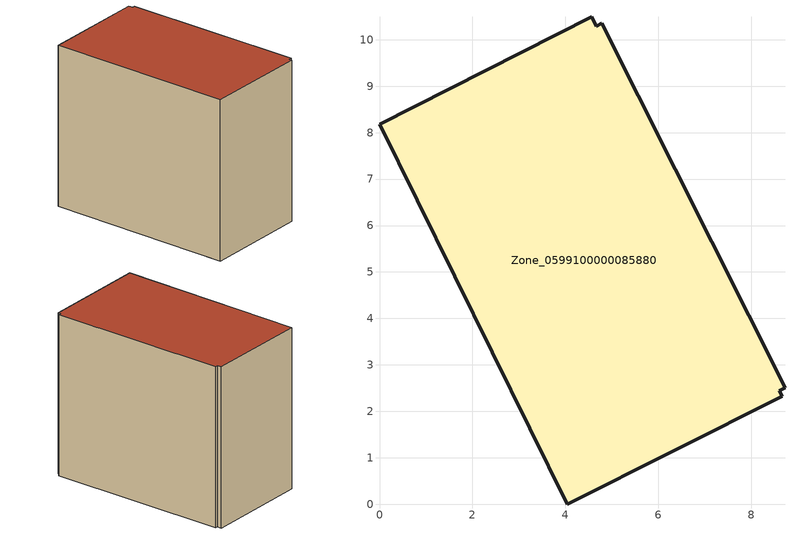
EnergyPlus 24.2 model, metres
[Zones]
Zone_0599100000085880
 floor ground (C_G): 4.78,10.35 8.73,2.51 8.61,2.45 8.67,2.33 4.04,0 0,8.18 4.57,10.49 4.67,10.29 z3.33
 wall outside (C_F): 4.04,0 8.67,2.33 8.61,2.45 8.73,2.51 4.78,10.35 4.67,10.29 4.57,10.49 0,8.18 4.04,0 z3.33:11.24
 roof outside (C_R): 8.73,2.51 4.78,10.35 4.67,10.29 4.57,10.49 0,8.18 4.04,0 8.67,2.33 8.61,2.45 z11.24
[BUILDING]
Pand.0599100000085880: North Axis=0; Terrain=City; Loads Convergence Tolerance Value=0.04; Temperature Convergence Tolerance Value=0.4; Solar Distribution=FullExterior; Maximum Number of Warmup Days=25; Minimum Number of Warmup Days=1
[Site:Location]
Rotterdam.The.Hague.AP_ZH_NLD Design_Conditions: Latitude=51.96; Longitude=4.45; Time Zone=1; Elevation=-4.5
[SITE:GROUNDTEMPERATURE:BUILDINGSURFACE]
18, 18, 18, 18, 18, 18, 18, 18, 18, 18, 18, 18
[MATERIAL] Thermal Absorptance=0.9; Solar Absorptance=0.7; Visible Absorptance=0.7
Name | Roughness | Thickness | Conductivity | Density | Specific Heat
G.TC.1992-2005 | MediumSmooth | 0.15 | 0.06 | 540 | 1210
F.TC.1992-2005 | Rough | 0.3 | 0.12 | 1920 | 840
R.TC.1992-2005 | MediumRough | 0.2 | 0.08 | 1500 | 1000
[CONSTRUCTION]
C_G: G.TC.1992-2005
C_F: F.TC.1992-2005
C_R: R.TC.1992-2005
[ZONE]
Zone_0599100000085880: Type=1; Multiplier=1; Ceiling Height=Autocalculate; Volume=Autocalculate; Floor Area=autocalculate; Part of Total Floor Area=Yes
[ZONEINFILTRATION:DESIGNFLOWRATE]
Infil_Zone_0599100000085880: Zone or ZoneList or Space or SpaceList=Zone_0599100000085880; Schedule=AlwaysOn; Design Flow Rate Calculation Method=Flow/Area; Flow Rate per Floor Area=0.0015; Constant Term Coefficient=1; Temperature Term Coefficient=0; Velocity Term Coefficient=0; Velocity Squared Term Coefficient=0
[HVACTEMPLATE:ZONE:IDEALLOADSAIRSYSTEM]
Zone_0599100000085880: Maximum Heating Supply Air Temperature=50; Minimum Cooling Supply Air Temperature=13; Maximum Heating Supply Air Humidity Ratio=0.0156; Minimum Cooling Supply Air Humidity Ratio=0.0077; Heating Limit=NoLimit; Cooling Limit=NoLimit; Dehumidification Control Type=ConstantSensibleHeatRatio; Cooling Sensible Heat Ratio=0.7; Dehumidification Setpoint=60; Humidification Control Type=None; Humidification Setpoint=30; Outdoor Air Method=None; Outdoor Air Flow Rate per Person=0.00944; Outdoor Air Flow Rate per Zone Floor Area=0; Outdoor Air Flow Rate per Zone=0; Demand Controlled Ventilation Type=None; Outdoor Air Economizer Type=NoEconomizer; Heat Recovery Type=None; Sensible Heat Recovery Effectiveness=0.7; Latent Heat Recovery Effectiveness=0.65
[ZONECONTROL:THERMOSTAT]
ThermostatControl_Zone_0599100000085880: Zone or ZoneList=Zone_0599100000085880; Control Type Schedule=DualSetpointControlType; Control 1=Thermostat_Zone_0599100000085880; Temperature Difference Between Cutout And Setpoint=0
[THERMOSTATSETPOINT:DUALSETPOINT]
Thermostat_Zone_0599100000085880: Heating Setpoint Temperature Schedule=HeatingSetpoint_Zone_0599100000085880; Cooling Setpoint Temperature Schedule=CoolingSetpoint_Zone_0599100000085880
[SCHEDULE:COMPACT]
HeatingSetpoint_Zone_0599100000085880: Through: 12/31, For: AllDays, Until: 24:00, 21
CoolingSetpoint_Zone_0599100000085880: Through: 12/31, For: AllDays, Until: 24:00, 24
DualSetpointControlType: Through: 12/31, For: AllDays, Until: 24:00, 4
AlwaysOn: Through: 12/31, For: AllDays, Until: 24:00, 1
